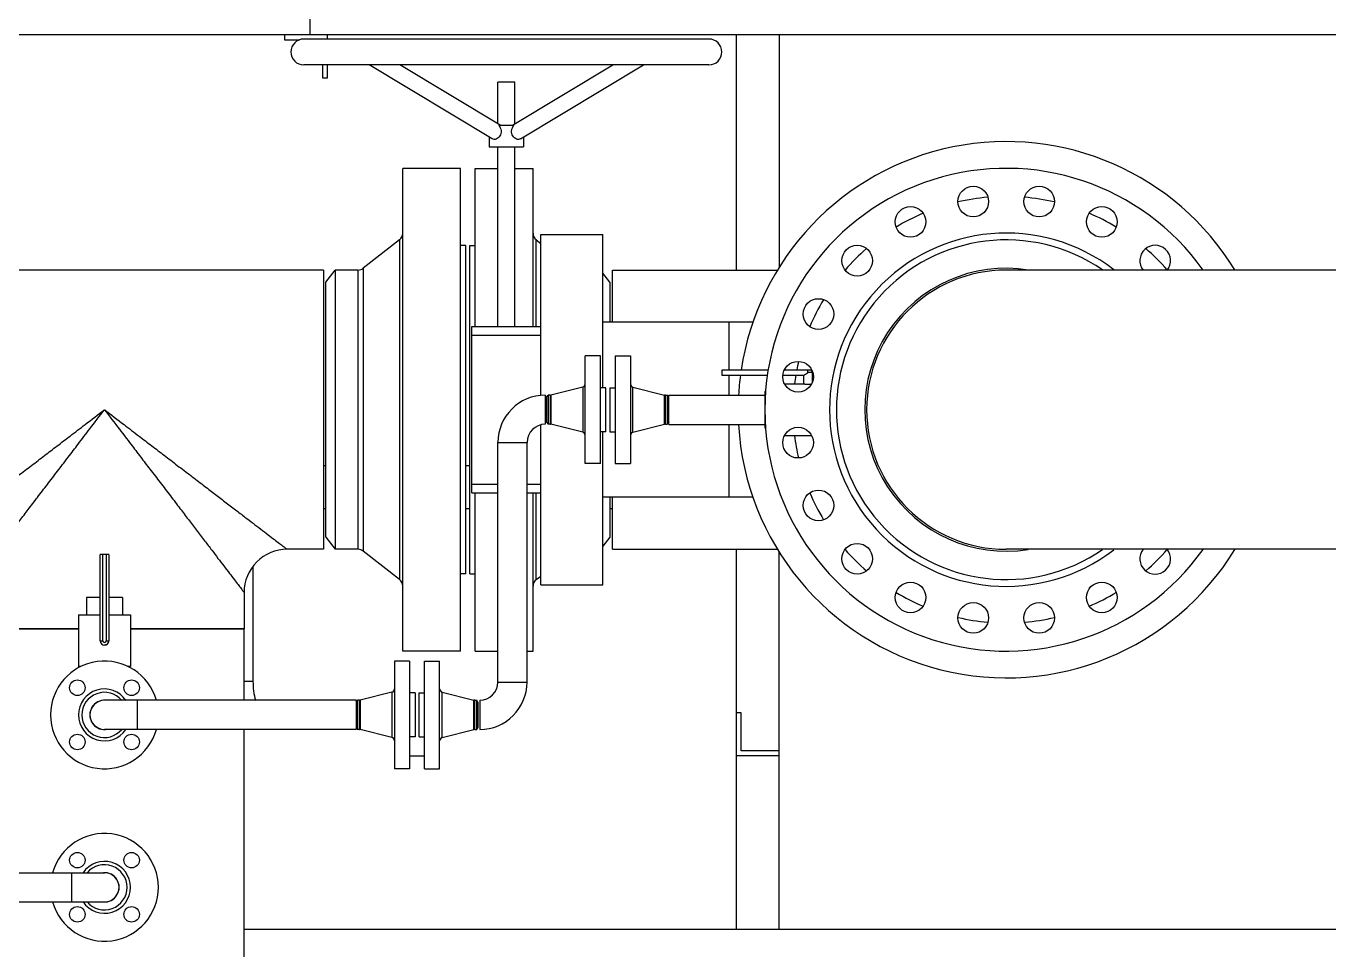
# Model space of a CAD drawing. Header units: millimetres. Extents: x 18255 to 228708, y -2217 to 146640.
# Drawn here: x 80111 to 81623, y 92082 to 93153 of the extents above; entities that cross this region are included whole.
import ezdxf

# ---------------------------------------------------------------- set-up
doc = ezdxf.new("R2010")
doc.units = ezdxf.units.MM
doc.layers.add('设备', color=8, linetype='Continuous')

msp = doc.modelspace()

# ---------------------------------------------------------------- linework, layer by layer
at = {"layer": '设备'}
for p, q in [((80440.4, 93163.3), (80440.4, 93143.3)), ((81784.9, 93143.3), (79856.1, 93143.3)), ((80410.9, 93143.3), (80410.9, 93137.3)), ((80410.9, 93137.3), (80428.3, 93137.3)), ((80903.4, 93138.3), (80433.4, 93138.3)), ((80460.9, 93138.3), (80460.9, 93143.3)), ((80934.9, 93143.3), (80934.9, 92870.3)), ((80984.9, 93143.3), (80984.9, 92873)), ((80903.4, 93108.3), (80433.4, 93108.3)), ((80454.9, 93108.3), (80454.9, 93093.3)), ((80460.9, 93093.3), (80460.9, 93108.3)), ((80652.1, 93022.4), (80509.3, 93108.3)), ((80661.3, 93038.3), (80545, 93108.3)), ((80675.5, 93038.3), (80791.8, 93108.3)), ((80684.7, 93022.4), (80827.5, 93108.3)), ((80454.9, 93093.3), (80460.9, 93093.3)), ((80658.4, 93040.1), (80658.4, 93088.3)), ((80678.4, 93088.3), (80658.4, 93088.3)), ((80678.4, 93040.1), (80678.4, 93088.3)), ((80648.4, 93024.6), (80648.4, 93013.3)), ((80659.7, 93038.3), (80677.1, 93038.3)), ((80688.4, 93024.6), (80688.4, 93013.3)), ((80648.4, 93013.3), (80688.4, 93013.3)), ((80654.3, 93021.8), (80652.1, 93022.4)), ((80658.4, 92804.9), (80658.4, 93013.3)), ((80678.4, 92804.9), (80678.4, 93013.3)), ((80684.7, 93022.4), (80682.5, 93021.8)), ((80548.1, 92428.3), (80548.1, 92988.3)), ((80615.1, 92988.3), (80548.1, 92988.3)), ((80615.1, 92428.3), (80615.1, 92988.3)), ((80632.4, 92804.9), (80632.4, 92988.3)), ((80632.4, 92988.3), (80658.4, 92988.3)), ((80678.4, 92988.3), (80699.4, 92988.3)), ((80699.4, 92804.9), (80699.4, 92988.3)), ((80544.3, 92905.3), (80502.3, 92872.4)), ((80544.3, 92905.3), (80544.3, 92511.3)), ((80703.2, 92905.3), (80708.4, 92901.3)), ((80703.2, 92804.9), (80703.2, 92905.3)), ((80708.4, 92724.9), (80708.4, 92911.4)), ((80708.4, 92911.4), (80780.4, 92911.4)), ((80780.4, 92733.8), (80780.4, 92911.4)), ((80621.5, 92898.8), (80615.1, 92898.8)), ((80621.5, 92517.8), (80621.5, 92898.8)), ((80626, 92517.8), (80626, 92898.8)), ((80626, 92898.8), (80632.4, 92898.8)), ((80456.1, 92870.3), (79948.1, 92870.3)), ((80456.1, 92870.3), (80456.1, 92546.4)), ((80459.1, 92856.3), (80469.9, 92870.3)), ((80469.9, 92870.3), (80469.9, 92546.4)), ((80496.2, 92870.3), (80469.9, 92870.3)), ((80496.2, 92870.3), (80496.2, 92546.4)), ((80502.3, 92872.4), (80502.3, 92544.3)), ((80788.4, 92856.3), (80780.4, 92866.7)), ((80791.4, 92809.9), (80791.4, 92870.3)), ((80791.4, 92870.3), (80983.4, 92870.3)), ((82533.6, 92870.3), (81248.4, 92870.3)), ((80459.1, 92560.4), (80459.1, 92856.3)), ((80788.4, 92856.3), (80788.4, 92809.9)), ((80628.4, 92611.8), (80628.4, 92804.9)), ((80628.4, 92804.9), (80708.4, 92804.9)), ((80926.4, 92809.9), (80780.4, 92809.9)), ((80926.4, 92809.9), (80926.4, 92754.3)), ((80954.5, 92809.9), (80926.4, 92809.9)), ((80628.4, 92794.9), (80708.4, 92794.9)), ((80760, 92645.8), (80760, 92770.8)), ((80777.5, 92770.8), (80760, 92770.8)), ((80777.5, 92645.8), (80777.5, 92770.8)), ((80794.8, 92770.8), (80794.8, 92645.8)), ((80794.8, 92770.8), (80812.3, 92770.8)), ((80812.3, 92770.8), (80812.3, 92645.8)), ((80918.4, 92754.3), (80918.4, 92748.3)), ((80972.4, 92754.3), (80918.4, 92754.3)), ((81020.4, 92754.3), (80991.1, 92754.3)), ((81018.4, 92751.3), (81018.4, 92754.3)), ((80918.4, 92748.3), (80971.3, 92748.3)), ((80926.4, 92748.3), (80926.4, 92725.3)), ((80989.4, 92748.3), (81013.8, 92748.3)), ((80991.3, 92738.3), (81013.4, 92738.3)), ((81013.4, 92748.3), (81013.4, 92738.3)), ((81023.4, 92751.3), (81018.4, 92751.3)), ((81023.4, 92751.6), (81023.4, 92740.4)), ((80713.5, 92725.2), (80713.5, 92691.5)), ((80715.5, 92723.2), (80717, 92725.2)), ((80715.5, 92693.5), (80715.5, 92723.2)), ((80717, 92725.2), (80717, 92691.5)), ((80719.2, 92725.2), (80717, 92725.2)), ((80719.2, 92725.2), (80720.2, 92725.3)), ((80719.2, 92725.2), (80719.2, 92691.5)), ((80757, 92734.6), (80720.2, 92725.3)), ((80720.2, 92725.3), (80720.2, 92691.4)), ((80757, 92734.6), (80757, 92682.1)), ((80783.9, 92733.8), (80777.5, 92733.8)), ((80783.9, 92682.8), (80783.9, 92733.8)), ((80788.4, 92733.8), (80788.4, 92682.8)), ((80788.4, 92733.8), (80794.8, 92733.8)), ((80815.3, 92682.1), (80815.3, 92734.6)), ((80815.3, 92734.6), (80852.1, 92725.3)), ((80852.1, 92691.4), (80852.1, 92725.3)), ((80853.1, 92725.2), (80852.1, 92725.3)), ((80853.1, 92691.5), (80853.1, 92725.2)), ((80853.1, 92725.2), (80855.3, 92725.2)), ((80856.8, 92723.2), (80855.3, 92725.2)), ((80855.3, 92691.5), (80855.3, 92725.2)), ((80856.8, 92691.3), (80856.8, 92725.3)), ((80856.8, 92725.3), (80968.4, 92725.3)), ((80968.4, 92729.3), (80968.4, 92687.3)), ((80968.4, 92729.3), (80969.5, 92729.3)), ((80715.5, 92693.5), (80717, 92691.5)), ((80719.2, 92691.5), (80717, 92691.5)), ((80719.2, 92691.5), (80720.2, 92691.4)), ((80757, 92682.1), (80720.2, 92691.4)), ((80815.3, 92682.1), (80852.1, 92691.4)), ((80853.1, 92691.5), (80852.1, 92691.4)), ((80853.1, 92691.5), (80855.3, 92691.5)), ((80856.8, 92693.5), (80855.3, 92691.5)), ((80856.8, 92691.3), (80968.4, 92691.3)), ((80926.4, 92691.3), (80926.4, 92606.8)), ((80708.4, 92505.2), (80708.4, 92690.8)), ((80783.9, 92682.8), (80777.5, 92682.8)), ((80780.4, 92505.2), (80780.4, 92682.8)), ((80788.4, 92682.8), (80794.8, 92682.8)), ((80968.4, 92687.3), (80969.5, 92687.3)), ((80991.3, 92678.3), (81022.5, 92678.3)), ((80658.7, 92392.3), (80658.7, 92670.3)), ((80658.7, 92670.3), (80692.4, 92670.3)), ((80692.4, 92392.3), (80692.4, 92670.3)), ((80459.1, 92643.3), (80456.1, 92643.3)), ((80626, 92643.3), (80621.5, 92643.3)), ((80777.5, 92645.8), (80760, 92645.8)), ((80794.8, 92645.8), (80812.3, 92645.8)), ((80628.4, 92621.8), (80658.7, 92621.8)), ((80692.4, 92621.8), (80708.4, 92621.8)), ((80628.4, 92611.8), (80658.7, 92611.8)), ((80628.4, 92611.8), (80658.7, 92611.8)), ((80632.4, 92428.3), (80632.4, 92611.8)), ((80692.4, 92611.8), (80708.4, 92611.8)), ((80692.4, 92611.8), (80708.4, 92611.8)), ((80699.4, 92428.3), (80699.4, 92611.8)), ((80703.2, 92511.3), (80703.2, 92611.8)), ((80926.4, 92606.8), (80780.4, 92606.8)), ((80788.4, 92606.8), (80788.4, 92560.4)), ((80791.4, 92546.4), (80791.4, 92606.8)), ((80954.5, 92606.8), (80926.4, 92606.8)), ((80459.1, 92593.3), (80456.1, 92593.3)), ((80626, 92593.3), (80621.5, 92593.3)), ((80791.4, 92593.3), (80788.4, 92593.3)), ((80459.1, 92560.4), (80469.9, 92546.4)), ((80788.4, 92560.4), (80780.4, 92550)), ((80197.1, 92440.3), (80197.1, 92540.3)), ((80207.1, 92540.3), (80197.1, 92540.3)), ((80200.1, 92440.3), (80200.1, 92540.3)), ((80204.1, 92540.3), (80204.1, 92440.3)), ((80207.1, 92540.3), (80207.1, 92440.3)), ((80456.1, 92546.4), (80414.1, 92546.4)), ((80496.2, 92546.4), (80469.9, 92546.4)), ((80544.3, 92511.3), (80502.3, 92544.3)), ((80791.4, 92546.4), (80983.4, 92546.4)), ((80934.9, 92546.4), (80934.9, 92105.2)), ((80984.9, 92105.2), (80984.9, 92543.6)), ((82533.6, 92546.4), (81248.4, 92546.4)), ((80374.4, 92526.5), (80374.4, 92393.3)), ((80621.5, 92517.8), (80615.1, 92517.8)), ((80626, 92517.8), (80632.4, 92517.8)), ((80703.2, 92511.3), (80708.4, 92515.4)), ((80364.1, 92496.4), (80364.1, 92454.3)), ((80708.4, 92505.2), (80780.4, 92505.2)), ((80181.1, 92490.3), (80181.1, 92470.3)), ((80197.1, 92490.3), (80181.1, 92490.3)), ((80223.1, 92490.3), (80207.1, 92490.3)), ((80223.1, 92490.3), (80223.1, 92470.3)), ((80172.1, 92470.3), (80172.1, 92410.3)), ((80172.1, 92470.3), (80197.1, 92470.3)), ((80207.1, 92470.3), (80232.1, 92470.3)), ((80232.1, 92470.3), (80232.1, 92410.3)), ((80040.2, 92454.3), (80172.1, 92454.3)), ((80172.1, 92454.3), (80040.2, 92454.3)), ((80232.1, 92454.3), (80364.1, 92454.3)), ((80364.1, 92454.3), (80232.1, 92454.3)), ((80364.1, 92371.2), (80364.1, 92454.3)), ((80197.1, 92440.3), (80200.1, 92440.3)), ((80204.1, 92440.3), (80207.1, 92440.3)), ((80615.1, 92428.3), (80548.1, 92428.3)), ((80632.4, 92428.3), (80658.7, 92428.3)), ((80692.4, 92428.3), (80699.4, 92428.3)), ((80174.5, 92410.3), (80172.1, 92410.3)), ((80232.1, 92410.3), (80229.7, 92410.3)), ((80538.7, 92416.8), (80538.7, 92291.8)), ((80556.2, 92416.8), (80538.7, 92416.8)), ((80556.2, 92416.8), (80556.2, 92291.8)), ((80573.5, 92291.8), (80573.5, 92416.8)), ((80573.5, 92416.8), (80591, 92416.8)), ((80591, 92291.8), (80591, 92416.8)), ((80364.1, 92393.3), (80374.4, 92393.3)), ((80658.7, 92392.3), (80692.4, 92392.3)), ((80535.7, 92380.6), (80498.9, 92371.3)), ((80535.7, 92380.6), (80535.7, 92328.1)), ((80562.6, 92379.8), (80556.2, 92379.8)), ((80562.6, 92379.8), (80562.6, 92328.8)), ((80567.1, 92328.8), (80567.1, 92379.8)), ((80567.1, 92379.8), (80573.5, 92379.8)), ((80594, 92328.1), (80594, 92380.6)), ((80594, 92380.6), (80630.8, 92371.3)), ((80494.2, 92371.2), (80202.1, 92371.2)), ((80240.1, 92371.2), (80240.1, 92337.5)), ((80494.2, 92371.2), (80494.2, 92337.5)), ((80494.2, 92369.2), (80495.7, 92371.2)), ((80495.7, 92371.2), (80495.7, 92337.5)), ((80497.9, 92371.2), (80495.7, 92371.2)), ((80497.9, 92371.2), (80498.9, 92371.3)), ((80497.9, 92371.2), (80497.9, 92337.5)), ((80498.9, 92371.3), (80498.9, 92337.4)), ((80630.8, 92337.4), (80630.8, 92371.3)), ((80631.8, 92371.2), (80630.8, 92371.3)), ((80631.8, 92337.5), (80631.8, 92371.2)), ((80631.8, 92371.2), (80634, 92371.2)), ((80635.5, 92369.2), (80634, 92371.2)), ((80634, 92337.5), (80634, 92371.2)), ((80635.5, 92369.2), (80635.5, 92339.5)), ((80637.5, 92371.2), (80637.5, 92337.5)), ((80940.9, 92356.8), (80934.9, 92356.8)), ((80940.9, 92312.8), (80940.9, 92356.8)), ((80494.2, 92337.5), (80202.1, 92337.5)), ((80364.1, 91571.3), (80364.1, 92337.5)), ((80494.2, 92339.5), (80495.7, 92337.5)), ((80497.9, 92337.5), (80495.7, 92337.5)), ((80497.9, 92337.5), (80498.9, 92337.4)), ((80535.7, 92328.1), (80498.9, 92337.4)), ((80562.6, 92328.8), (80556.2, 92328.8)), ((80567.1, 92328.8), (80573.5, 92328.8)), ((80594, 92328.1), (80630.8, 92337.4)), ((80631.8, 92337.5), (80630.8, 92337.4)), ((80631.8, 92337.5), (80634, 92337.5)), ((80635.5, 92339.5), (80634, 92337.5)), ((80556.2, 92306.8), (80573.5, 92306.8)), ((80984.9, 92306.8), (80934.9, 92306.8)), ((80984.9, 92312.8), (80940.9, 92312.8)), ((80556.2, 92291.8), (80538.7, 92291.8)), ((80573.5, 92291.8), (80591, 92291.8)), ((78878, 92171.2), (80202.1, 92171.2)), ((80164.1, 92137.5), (80164.1, 92171.2)), ((78878, 92137.5), (80202.1, 92137.5)), ((81754.9, 92105.2), (80364.1, 92105.2))]:
    msp.add_line(p, q, dxfattribs=at)
for centre, radius in [((81210.2, 92949.8), 17.8), ((81286.7, 92949.8), 17.8), ((81137.4, 92926.2), 17.8), ((81359.4, 92926.2), 17.8), ((81075.5, 92881.2), 17.8), ((81030.6, 92819.3), 17.8), ((81006.9, 92746.6), 17.8), ((81006.9, 92670.1), 17.8), ((81030.6, 92597.3), 17.8), ((81075.5, 92535.4), 17.8), ((81137.4, 92490.5), 17.8), ((81359.4, 92490.5), 17.8), ((81210.2, 92466.8), 17.8), ((81286.7, 92466.8), 17.8), ((80170.6, 92385.8), 9), ((80233.6, 92385.8), 9), ((80170.6, 92322.9), 9), ((80233.6, 92322.9), 9), ((80170.6, 92185.8), 9), ((80233.6, 92185.8), 9), ((80170.6, 92122.9), 9), ((80233.6, 92122.9), 9)]:
    msp.add_circle(centre, radius, dxfattribs=at)
for centre, radius, start, end in [((80433.4, 93123.3), 15, 90, 270), ((80903.4, 93123.3), 15, 270, 90), ((80648.9, 93030.2), 13.5, 33.684, 36.9636), ((80687.9, 93030.2), 13.5, 143.0364, 146.3105), ((81248.4, 92708.3), 311, 31.4295, 171.4908), ((81248.4, 92708.3), 280, 35.3413, 324.6587), ((81248.4, 92708.3), 247.4, 94.9593, 103.0906), ((81248.4, 92708.3), 247.4, 76.9469, 85.0781), ((81248.4, 92708.3), 247.4, 112.9469, 121.0906), ((81248.4, 92708.3), 247.4, 58.9469, 67.0906), ((80538.1, 92913.2), 10, 308.1155, 360), ((80709.4, 92913.2), 10, 180, 231.8845), ((81248.4, 92708.3), 204.9, 52.4452, 307.547), ((81248.4, 92708.3), 197, 55.4359, 304.5812), ((81248.4, 92708.3), 247.4, 130.9469, 139.0906), ((81421.3, 92881.2), 17.8, 321.5786, 218.4214), ((81248.4, 92708.3), 247.4, 40.9469, 49.0906), ((80496.2, 92880.3), 10, 270, 308.1155), ((81248.4, 92708.3), 164.1, 80.9588, 278.9575), ((81248.4, 92708.3), 161.9, 90, 270), ((81248.4, 92708.3), 247.4, 148.9469, 157.0906), ((81248.4, 92708.3), 247.4, 166.9469, 169.2625), ((81020.4, 92751.3), 3, 0, 90), ((80756, 92738.5), 4, 284.1366, 0), ((80816.3, 92738.5), 4, 180, 255.8634), ((81248.4, 92708.3), 311, 172.6037, 176.8589), ((81248.4, 92708.3), 247.4, 170.6907, 173.0194), ((81018.7, 92769.9), 32, 260.5371, 261.2159), ((81018.6, 92769.5), 31.5, 261.2155, 262.0476), ((81018.5, 92768.7), 30.8, 262.0395, 264.5691), ((81018.4, 92768.1), 30.1, 264.5715, 266.1943), ((81018.4, 92767.6), 29.6, 266.1868, 273.5139), ((80946.3, 92843.4), 117, 307.273, 307.6735), ((81018.4, 92768), 30.1, 273.5102, 275.1608), ((81018.3, 92768.5), 30.6, 275.1621, 276.596), ((81018.3, 92769), 31.1, 276.5969, 277.7786), ((80713.5, 92670.3), 54.9, 90, 180), ((80713.5, 92670.3), 21.1, 90, 180), ((80756, 92678.2), 4, 0, 75.8634), ((80816.3, 92678.2), 4, 104.1366, 180), ((81248.4, 92708.3), 311, 183.1411, 328.5705), ((81248.4, 92708.3), 247.4, 186.9806, 193.0906), ((81248.4, 92708.3), 247.4, 202.9469, 211.0906), ((80414.1, 92496.4), 50, 89.9999, 180.0001), ((80496.2, 92536.4), 10, 51.8845, 90), ((81248.4, 92708.3), 247.4, 220.9469, 229.0906), ((81421.3, 92535.4), 17.8, 141.5786, 38.4214), ((81248.4, 92708.3), 247.4, 310.9469, 319.0906), ((80538.1, 92503.5), 10, 0, 51.8845), ((80709.4, 92503.5), 10, 128.1155, 180), ((81248.4, 92708.3), 247.4, 238.9469, 247.0906), ((81248.4, 92708.3), 247.4, 292.9469, 301.0906), ((81248.4, 92708.3), 247.4, 256.9469, 265.0781), ((81248.4, 92708.3), 247.4, 274.9593, 283.0906), ((80202.1, 92440.3), 5, 180, 0), ((80202.1, 92440.3), 2, 180, 0), ((80202.1, 92440.4), 5.03, 282.8901, 287.1416), ((80202.1, 92440.3), 5, 295.7092, 302.9132), ((80202.1, 92440.3), 4.99, 302.9156, 308.5745), ((80202.1, 92440.3), 5.01, 308.5722, 316.0196), ((80202.1, 92440.3), 4.98, 316.0225, 321.4422), ((80202.1, 92440.3), 5.02, 321.4364, 329.7748), ((80202.1, 92440.3), 4.96, 329.7819, 334.3088), ((80202.1, 92440.3), 5.02, 334.301, 345.5351), ((80202.2, 92440.3), 4.94, 345.5614, 347.1642), ((80202.1, 92440.3), 5.02, 347.1714, 359.9684), ((80202.1, 92354.3), 62.5, 15.6423, 344.3577), ((80460.9, 92393.3), 86.5, 180, 194.8979), ((80637.5, 92392.3), 54.9, 270, 0), ((80637.5, 92392.3), 21.1, 270, 0), ((80202.1, 92354.3), 30.1, 34.1152, 325.8812), ((80202.1, 92354.3), 26.2, 39.9938, 320.0141), ((80534.7, 92384.5), 4, 284.1366, 0), ((80595, 92384.5), 4, 180, 255.8634), ((80202.1, 92354.3), 17, 85.5364, 274.4668), ((80202.1, 92354.3), 16.9, 90, 270), ((80534.7, 92324.2), 4, 0, 75.8634), ((80595, 92324.2), 4, 104.1366, 180), ((80202.1, 92154.3), 62.5, 195.6423, 164.3577), ((80202.1, 92154.3), 30.1, 214.1152, 145.8812), ((80202.1, 92154.3), 26.2, 219.9938, 140.0141), ((80202.1, 92154.3), 17, 265.5364, 94.4668), ((80202.1, 92154.3), 16.9, 270, 90)]:
    msp.add_arc(centre, radius, start, end, dxfattribs=at)
for points, start_tangent, end_tangent in [([(80660.2, 93037.7), (80661.4, 93035.4), (80662.3, 93032.1), (80662.1, 93028.8), (80660.9, 93025.9), (80659, 93023.7), (80656.6, 93022.3), (80654.3, 93021.8)], (0.554655, -0.832081), (-1, 0)), ([(80682.5, 93021.8), (80680.2, 93022.3), (80677.9, 93023.7), (80675.9, 93025.9), (80674.7, 93028.8), (80674.5, 93032), (80675.4, 93035.4), (80676.6, 93037.7)], (-1, 0), (0.554733, 0.832028)), ([(81014.7, 92748.7), (81014.3, 92748.5), (81014.1, 92748.4), (81013.8, 92748.3)], (-0.872555, -0.488516), (-1, 0)), ([(81015.8, 92749.4), (81015.4, 92749.1), (81015, 92748.9), (81014.7, 92748.7)], (-0.816243, -0.577708), (-0.872555, -0.488516)), ([(81017.1, 92750.3), (81016.7, 92750), (81016.2, 92749.7), (81015.8, 92749.4)], (-0.795951, -0.60536), (-0.816243, -0.577708)), ([(81018.4, 92751.3), (81018.2, 92751.1), (81018, 92751), (81017.8, 92750.8)], (-0.790569, -0.612372), (-0.791862, -0.6107)), ([(79990.2, 92546.4), (79991.3, 92547.3), (79994.6, 92549.8), (79999.3, 92553.4), (80005.1, 92557.8), (80012.6, 92563.6), (80021.3, 92570.2), (80030.3, 92577.1), (80039.8, 92584.3), (80050.8, 92592.7), (80062.8, 92601.9), (80075.1, 92611.3), (80087.9, 92621.1), (80102.1, 92632), (80117.3, 92643.5), (80132.6, 92655.2), (80147.1, 92666.3), (80162.2, 92677.8), (80179.7, 92691.2), (80202.1, 92708.3)], (0.794584, 0.607154), (0.794629, 0.607095)), ([(80040.2, 92496.4), (80041, 92497.5), (80043.5, 92500.8), (80047.1, 92505.5), (80051.6, 92511.3), (80057.3, 92518.9), (80064, 92527.6), (80070.8, 92536.5), (80078.1, 92546), (80086.5, 92557), (80095.6, 92569), (80105.1, 92581.4), (80114.8, 92594.1), (80125.7, 92608.4), (80137.3, 92623.5), (80149, 92638.8), (80160.1, 92653.4), (80171.6, 92668.4), (80185, 92686), (80202.1, 92708.3)], (0.607146, 0.79459), (0.607095, 0.794629)), ([(80202.1, 92708.3), (80224.8, 92691), (80242.2, 92677.7), (80256.9, 92666.5), (80271.3, 92655.5), (80286.6, 92643.7), (80302.2, 92631.9), (80316.7, 92620.8), (80329.4, 92611.1), (80341.8, 92601.6), (80354, 92592.3), (80365.1, 92583.8), (80374.5, 92576.6), (80383.4, 92569.8), (80391.9, 92563.3), (80399.3, 92557.7), (80405, 92553.3), (80409.7, 92549.7), (80412.9, 92547.3), (80414.1, 92546.4)], (0.794632, -0.607092), (0.794578, -0.607162)), ([(80202.1, 92708.3), (80219.5, 92685.6), (80232.8, 92668.2), (80244, 92653.5), (80254.9, 92639.2), (80266.7, 92623.8), (80278.6, 92608.3), (80289.7, 92593.7), (80299.4, 92581), (80308.9, 92568.6), (80318.2, 92556.4), (80326.7, 92545.3), (80333.8, 92535.9), (80340.6, 92527.1), (80347.1, 92518.5), (80352.8, 92511.1), (80357.1, 92505.4), (80360.7, 92500.8), (80363.2, 92497.5), (80364.1, 92496.4)], (0.607092, -0.794632), (0.607143, -0.794592)), ([(80203.2, 92435.5), (80202.8, 92435.4), (80202.1, 92435.3)], (-0.974848, -0.222872), (-0.999977, -0.006844))]:
    msp.add_spline(points, degree=3, dxfattribs=dict(at, start_tangent=start_tangent, end_tangent=end_tangent))

doc.saveas('drawing.dxf')
